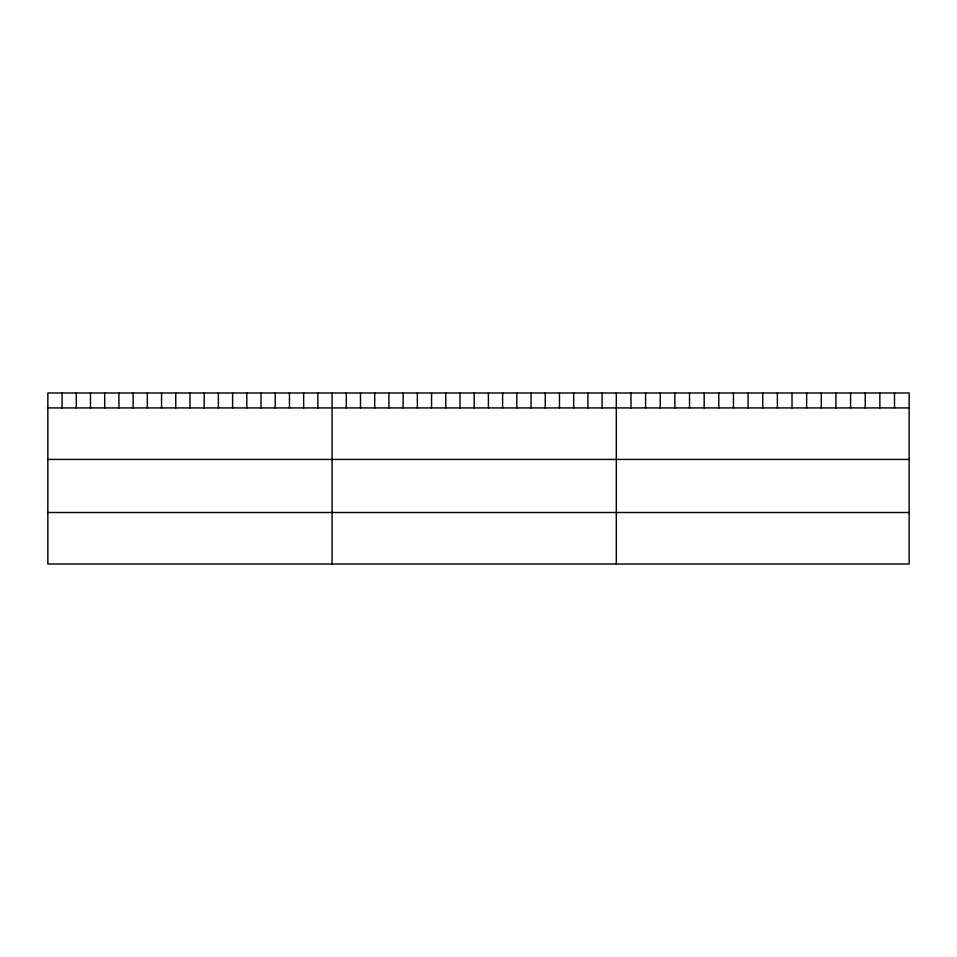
<?xml version="1.0" encoding="UTF-8"?>
<svg xmlns="http://www.w3.org/2000/svg" width="957" height="957" viewBox="0 0 957 957"><rect width="100%" height="100%" fill="white"/><g stroke="black" fill="none" stroke-linecap="round" stroke-linejoin="round"><path stroke-width="1.44" d="M909.15 407.921L909.15 564.008L47.85 564.008L47.85 392.992L909.15 392.992L909.15 407.921L47.85 407.921M47.85 459.432L909.15 459.432M47.85 512.497L909.15 512.497M894.508 392.992L894.508 407.921M879.866 392.992L879.866 407.921M865.224 392.992L865.224 407.921M850.582 392.992L850.582 407.921M835.939 392.992L835.939 407.921M821.297 392.992L821.297 407.921M806.655 392.992L806.655 407.921M792.013 392.992L792.013 407.921M777.371 392.992L777.371 407.921M762.729 392.992L762.729 407.921M748.087 392.992L748.087 407.921M733.445 392.992L733.445 407.921M718.803 392.992L718.803 407.921M704.161 392.992L704.161 407.921M689.519 392.992L689.519 407.921M674.876 392.992L674.876 407.921M660.234 392.992L660.234 407.921M645.592 392.992L645.592 407.921M630.95 392.992L630.95 407.921M616.308 392.992L616.308 564.008M602.097 392.992L602.097 407.921M587.885 392.992L587.885 407.921M573.674 392.992L573.674 407.921M559.462 392.992L559.462 407.921M545.251 392.992L545.251 407.921M531.039 392.992L531.039 407.921M516.828 392.992L516.828 407.921M502.616 392.992L502.616 407.921M488.405 392.992L488.405 407.921M474.193 392.992L474.193 407.921M459.982 392.992L459.982 407.921M445.771 392.992L445.771 407.921M431.559 392.992L431.559 407.921M417.348 392.992L417.348 407.921M403.136 392.992L403.136 407.921M388.925 392.992L388.925 407.921M374.713 392.992L374.713 407.921M360.502 392.992L360.502 407.921M346.29 392.992L346.29 407.921M332.079 392.992L332.079 564.008M317.868 392.992L317.868 407.921M303.656 392.992L303.656 407.921M289.445 392.992L289.445 407.921M275.233 392.992L275.233 407.921M261.022 392.992L261.022 407.921M246.81 392.992L246.81 407.921M232.599 392.992L232.599 407.921M218.387 392.992L218.387 407.921M204.176 392.992L204.176 407.921M189.965 392.992L189.965 407.921M175.753 392.992L175.753 407.921M161.542 392.992L161.542 407.921M147.33 392.992L147.33 407.921M133.119 392.992L133.119 407.921M118.907 392.992L118.907 407.921M104.696 392.992L104.696 407.921M90.484 392.992L90.484 407.921M76.273 392.992L76.273 407.921M62.061 392.992L62.061 407.921"/></g></svg>
